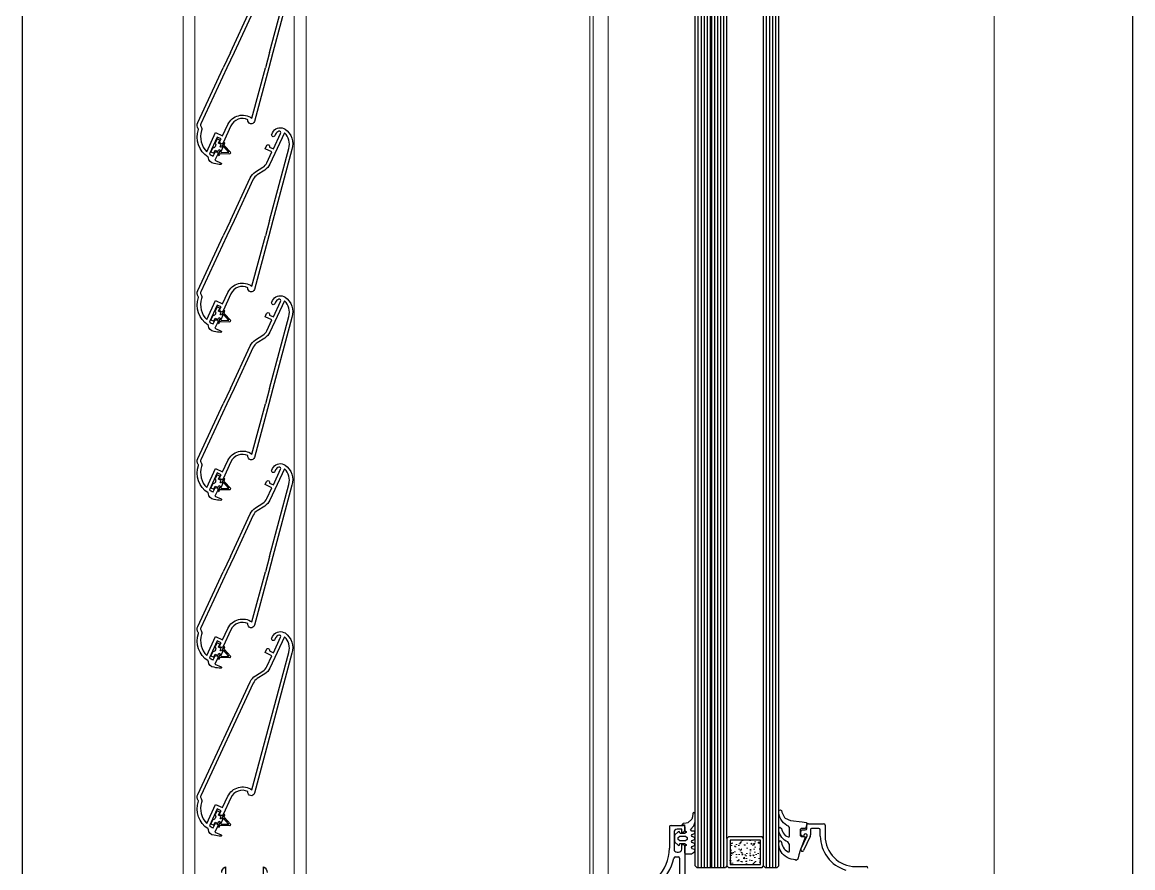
# Model space of a CAD drawing. Header units: millimetres. Extents: x 1251.1 to 1334.1, y 1577.6 to 1641.3.
# Drawn here: x 1284.4596 to 1284.7596, y 1598.2765 to 1598.5048 of the extents above; entities that cross this region are included whole.
import ezdxf

# ---------------------------------------------------------------- set-up
doc = ezdxf.new("R2010")
doc.units = ezdxf.units.MM
doc.linetypes.add('CONTINUA', pattern=[0])
for name, color, linetype in [('GUARNIZIONI', 252, 'Continuous'), ('MONTANTI sezioni - windows structure section', 2, 'Continuous'), ('MURATURA', 140, 'Continuous')]:
    doc.layers.add(name, color=color, linetype=linetype)
for name, color, linetype, lineweight in [('PROIEZIONI - projections', 145, 'Continuous', 13), ('PROIEZIONI finissime - fine lines', 251, 'Continuous', 9), ('SEZIONI medie - small section', 2, 'Continuous', 25), ('TRATTEGGIO - hatch', 252, 'Continuous', 20)]:
    doc.layers.add(name, color=color, linetype=linetype, lineweight=lineweight)
doc.layers.add('VETRATE sezioni - windows sections', color=7, linetype='Continuous', true_color=0x4d79ff)

# ---------------------------------------------------------------- blocks, each defined once
blk = doc.blocks.new('224063')
at = {"layer": 'MONTANTI sezioni - windows structure section', "linetype": 'Continuous'}
for p, q in [((-4.740037492056161, 5.950427482897801), (-4.31003749205616, 6.380427482897801)), ((-4.740037492056161, 3.320427482897804), (-4.740037492056161, 5.950427482897801)), ((-4.31003749205616, 6.380427482897801), (-4.090037492056161, 6.320427482897806)), ((-4.090037492056161, 6.320427482897806), (-3.89003749205616, 5.950427482897801)), ((-3.89003749205616, 5.950427482897801), (-3.79003749205616, 5.050427482897803)), ((-3.79003749205616, 5.050427482897803), (-3.660037492056161, 4.220427482897803)), ((-3.660037492056161, 4.220427482897803), (-2.29003749205616, 3.000427482897805)), ((-4.260037492056161, 2.070427482897806), (-4.740037492056161, 3.320427482897804)), ((-4.740037492056161, -0.09957251710219417), (-4.46003749205616, 0.3104274828978042)), ((-4.46003749205616, 0.3104274828978042), (-3.64003749205616, 0.3104274828978042)), ((-3.14003749205616, 0.8304274828978038), (-4.260037492056161, 2.070427482897806)), ((-3.64003749205616, 0.3104274828978042), (-3.14003749205616, 0.8304274828978038)), ((-2.29003749205616, 3.000427482897805), (-1.79003749205616, 2.900427482897804)), ((-1.79003749205616, 2.900427482897804), (-0.7400374920561612, 2.810427482897804)), ((-1.240037492056161, 0.5104274828978035), (-1.72003749205616, 0.1704274828978036)), ((-1.72003749205616, 0.1704274828978036), (-1.72003749205616, -0.1395725171021951)), ((-0.3400374920561609, 2.410427482897806), (-1.240037492056161, 2.410427482897806)), ((-1.240037492056161, 2.410427482897806), (-1.240037492056161, 0.5104274828978035)), ((-0.7400374920561612, 2.810427482897804), (-0.3400374920561609, 2.410427482897806)), ((0.3599625079438402, -0.08957251710219438), (0.5899625079438406, 0.2104274828978063)), ((0.5899625079438406, 0.2104274828978063), (0.8699625079438382, 0.1304274828978063)), ((0.8699625079438382, 0.1304274828978063), (1.909962507943839, -0.9095725171021947)), ((-4.54003749205616, -0.4295725171021942), (-4.740037492056161, -0.09957251710219417)), ((-4.740037492056161, -2.089572517102194), (-4.54003749205616, -1.739572517102195)), ((-4.54003749205616, -2.429572517102194), (-4.740037492056161, -2.089572517102194)), ((-3.740037492056161, -0.7395725171021947), (-4.54003749205616, -0.4295725171021942)), ((-4.54003749205616, -1.739572517102195), (-3.740037492056161, -1.429572517102194)), ((-3.740037492056161, -2.739572517102195), (-4.54003749205616, -2.429572517102194)), ((-4.54003749205616, -3.739572517102195), (-3.740037492056161, -3.429572517102194)), ((-3.54003749205616, -1.089572517102194), (-3.740037492056161, -0.7395725171021947)), ((-3.740037492056161, -1.429572517102194), (-3.54003749205616, -1.089572517102194)), ((-3.54003749205616, -3.089572517102194), (-3.740037492056161, -2.739572517102195)), ((-3.740037492056161, -3.429572517102194), (-3.54003749205616, -3.089572517102194)), ((-1.54003749205616, -1.289572517102194), (-2.04003749205616, -1.789572517102194)), ((-2.04003749205616, -1.789572517102194), (-2.04003749205616, -2.389572517102195)), ((-2.04003749205616, -2.389572517102195), (-1.54003749205616, -2.889572517102195)), ((-1.72003749205616, -0.1395725171021951), (-1.240037492056161, -0.4895725171021947)), ((0.3599625079438402, -1.289572517102194), (-1.54003749205616, -1.289572517102194)), ((-1.54003749205616, -2.889572517102195), (0.3599625079438402, -2.889572517102195)), ((-1.240037492056161, -0.4895725171021947), (0.0599625079438395, -0.4895725171021947)), ((0.0599625079438395, -0.4895725171021947), (0.3599625079438402, -0.189572517102194)), ((0.3599625079438402, -0.189572517102194), (0.3599625079438402, -0.08957251710219438)), ((0.8599625079438402, -1.789572517102194), (0.3599625079438402, -1.289572517102194)), ((0.3599625079438402, -2.889572517102195), (0.8599625079438402, -2.389572517102195)), ((0.8599625079438402, -2.389572517102195), (0.8599625079438402, -1.789572517102194)), ((1.909962507943839, -3.259572517102194), (0.8699625079438382, -4.299572517102195)), ((1.909962507943839, -0.9095725171021947), (2.05996250794384, -1.269572517102194)), ((2.05996250794384, -2.909572517102195), (1.909962507943839, -3.259572517102194)), ((2.05996250794384, -1.269572517102194), (2.05996250794384, -2.909572517102195)), ((-4.740037492056161, -4.089572517102194), (-4.54003749205616, -3.739572517102195)), ((-4.54003749205616, -4.429572517102194), (-4.740037492056161, -4.089572517102194)), ((-4.740037492056161, -6.089572517102194), (-4.54003749205616, -5.739572517102195)), ((-4.54003749205616, -6.429572517102194), (-4.740037492056161, -6.089572517102194)), ((-3.740037492056161, -4.739572517102195), (-4.54003749205616, -4.429572517102194)), ((-4.54003749205616, -5.739572517102195), (-3.740037492056161, -5.429572517102194)), ((-3.54003749205616, -7.089572517102194), (-4.54003749205616, -6.429572517102194)), ((-3.54003749205616, -5.089572517102194), (-3.740037492056161, -4.739572517102195)), ((-3.740037492056161, -5.429572517102194), (-3.54003749205616, -5.089572517102194)), ((-1.54003749205616, -7.089572517102194), (-3.54003749205616, -7.089572517102194)), ((-1.240037492056161, -3.689572517102194), (-1.72003749205616, -4.029572517102196)), ((-1.72003749205616, -4.029572517102196), (-1.72003749205616, -4.339572517102194)), ((-1.72003749205616, -4.339572517102194), (-1.240037492056161, -4.689572517102194)), ((-1.240037492056161, -6.789572517102194), (-1.54003749205616, -7.089572517102194)), ((0.0599625079438395, -3.689572517102194), (-1.240037492056161, -3.689572517102194)), ((-1.240037492056161, -4.689572517102194), (-1.240037492056161, -6.789572517102194)), ((0.2699625079438404, -3.779572517102196), (0.0599625079438395, -3.689572517102194)), ((0.4299625079438405, -4.279572517102196), (0.2699625079438404, -3.779572517102196)), ((0.6899625079438385, -4.389572517102195), (0.4299625079438405, -4.279572517102196)), ((0.8699625079438382, -4.299572517102195), (0.6899625079438385, -4.389572517102195))]:
    blk.add_line(p, q, dxfattribs=at)
blk = doc.blocks.new('224066D')
at = {"layer": 'MONTANTI sezioni - windows structure section', "linetype": 'Continuous'}
for p, q in [((-6.559999, 11.11), (-7.179999, 10.73)), ((-5.909999, 11.42), (-6.559999, 11.11)), ((-5.23, 11.66), (-5.909999, 11.42)), ((-4.52, 11.81), (-5.23, 11.66)), ((-3.98, 11.88), (-4.52, 11.81)), ((-3.57, 12.1), (-3.98, 11.88)), ((-3.08, 11.71), (-3.57, 12.1)), ((-2.71, 10.24), (-3.08, 11.71)), ((-9.19, 7.52), (-9.27, 6.92)), ((-9.04, 8.12), (-9.19, 7.52)), ((-8.84, 8.69), (-9.04, 8.12)), ((-8.57, 9.24), (-8.84, 8.69)), ((-8.25, 9.76), (-8.57, 9.24)), ((-8.3, 6.77), (-8.14, 7.29)), ((-7.739999000000001, 10.27), (-8.25, 9.76)), ((-8.14, 7.29), (-7.89, 7.79)), ((-7.89, 7.79), (-7.57, 8.25)), ((-7.179999, 10.73), (-7.739999000000001, 10.27)), ((-7.57, 8.25), (-7.19, 8.65)), ((-7.19, 8.65), (-6.75, 8.98)), ((-6.75, 8.98), (-6.25, 9.23)), ((-6.25, 9.23), (-5.95, 9.24)), ((-5.95, 9.24), (-5.79, 8.98)), ((-5.79, 8.98), (-5.79, 6.86)), ((-2.28, 8.79), (-2.71, 10.24)), ((-1.81, 7.36), (-2.28, 8.79)), ((-1.27, 5.95), (-1.81, 7.36)), ((-9.27, 6.92), (-9.3, 6.31)), ((-9.3, 6.31), (-9.04, 5.69)), ((-9.04, 5.69), (-8.61, 5.71)), ((-8.66, 4.07), (-8.94, 3.53)), ((-8.31, 4.58), (-8.66, 4.07)), ((-8.61, 5.71), (-8.39, 6.22)), ((-8.39, 6.22), (-8.3, 6.77)), ((-7.89, 5.03), (-8.31, 4.58)), ((-7.42, 5.42), (-7.89, 5.03)), ((-7.57, 3.5), (-7.19, 3.87)), ((-6.89, 5.74), (-7.42, 5.42)), ((-7.19, 3.87), (-6.76, 4.18)), ((-6.39, 5.94), (-6.89, 5.74)), ((-6.76, 4.18), (-6.26, 4.38)), ((-5.79, 6.86), (-6.39, 5.94)), ((-6.26, 4.38), (-5.95, 4.39)), ((-5.95, 4.39), (-5.79, 4.12)), ((-5.79, 4.12), (-5.79, 1.32)), ((-2.29, 3.96), (-1.99, 4.26)), ((-2.29, 1.97), (-2.29, 3.96)), ((-1.99, 4.26), (-0.94, 4.26)), ((-0.79, 4.8), (-1.27, 5.95)), ((-0.94, 4.26), (-0.69, 4.53)), ((-0.69, 4.53), (-0.79, 4.8)), ((-9.26, 2.34), (-9.3, 1.73)), ((-9.3, 1.73), (-9.08, 1.25)), ((-9.14, 2.94), (-9.26, 2.34)), ((-8.94, 3.53), (-9.14, 2.94)), ((-9.08, 1.25), (-8.95, 1.21)), ((-8.95, 1.21), (-8.43, 1.59)), ((-8.43, 1.59), (-8.33, 2.11)), ((-8.33, 2.11), (-8.15, 2.61)), ((-8.15, 2.61), (-7.89, 3.08)), ((-7.89, 3.08), (-7.57, 3.5)), ((-7.24, 0.25), (-7.77, -0.25)), ((-6.66, 0.68), (-7.24, 0.25)), ((-6.16, 0.88), (-6.66, 0.68)), ((-5.79, 1.32), (-6.16, 0.88)), ((-2.01, 1.67), (-2.29, 1.97)), ((-0.71, 1.67), (-2.01, 1.67)), ((-0.49, 1.45), (-0.71, 1.67)), ((-0.09, -0.04), (-0.49, 1.45)), ((-9.16, -2.77), (-9.3, -3.48)), ((-9.3, -3.48), (-9.3, -4.01)), ((-8.93, -2.08), (-9.16, -2.77)), ((-8.61, -1.42), (-8.93, -2.08)), ((-8.23, -0.81), (-8.61, -1.42)), ((-8.33, -3.69), (-7.49, -2.02)), ((-7.77, -0.25), (-8.23, -0.81)), ((-7.49, -2.02), (-7.21, -1.76)), ((-7.21, -1.76), (-5.5, -1.03)), ((-5.5, -1.03), (-1.62, -0.55)), ((-1.62, -0.55), (-0.39, -0.34)), ((-0.39, -0.34), (-0.09, -0.04)), ((-9.3, -4.01), (-9.16, -4.35)), ((-9.16, -4.35), (-8.8, -4.47)), ((-8.8, -4.47), (-8.47, -4.29)), ((-8.47, -4.29), (-8.33, -3.69))]:
    blk.add_line(p, q, dxfattribs=at)

msp = doc.modelspace()

# ---------------------------------------------------------------- hatches: boundary and pattern name
at = {"layer": 'TRATTEGGIO - hatch'}
h = msp.add_hatch(dxfattribs=at)
h.set_pattern_fill('AR-CONC', color=256, scale=1.649254859438699e-05, style=0)
h.set_pattern_definition([(49.99999999999999, (1284.476664586833, 1598.183907253704), (0.003004689506568905, -0.0002628761428004501), [0.0003141830507230721, -0.003456013557953794]), (355, (1284.476664586833, 1598.183907253704), (-0.0005812440200072118, 0.003151010967014794), [0.0002513464405784578, -0.002764810846363035]), (100.451, (1284.476914976706, 1598.183885347476), (0.002423456349306623, 0.002888120483564259), [0.0002670143617431254, -0.002937157979174378]), (46.18419999999998, (1284.476664586833, 1598.184745075172), (0.00447078425483327, -0.0006933851364516558), [0.0004712745760846081, -0.005184020336930689]), (96.63559999999998, (1284.477037151856, 1598.184687293528), (0.003915400873447657, 0.004080678004009851), [0.0004005215426146874, -0.004405736968761557]), (351.1840000000001, (1284.476664586833, 1598.184745075172), (0.003915406997917593, 0.004080670779787835), [0.0003770196608676866, -0.004147216269544553]), (21, (1284.477083497567, 1598.184535619805), (0.002500515773317203, -0.001686619033667888), [0.0003141830507230721, -0.003456013557953794]), (326.0000000000001, (1284.477083497567, 1598.184535619805), (0.001019272955755252, 0.003037728981773654), [0.0002513464405784577, -0.002764810846363034]), (71.4514, (1284.477291872672, 1598.184395068657), (0.00351978184486982, 0.001351116711873129), [0.0002670143617431254, -0.002937157979174378]), (37.49999999999999, (1284.476664586833, 1598.183907253704), (5.093893919916715e-05, 0.001394528087515758), [0, -0.00273129798761924, 0, -0.002806701919792778, 0, -0.002775283614720471]), (7.499999999999999, (1284.476664586833, 1598.183907253704), (0.001102026531011756, 0.001652232998401457), [0, -0.001600239005016181, 0, -0.002668461377474626, 0, -0.00105774960410101]), (327.5, (1284.475730415895, 1598.183907253704), (0.002236234479731479, -9.448158868396965e-05), [0, -0.001047276835743574, 0, -0.00326750372751995, 0, -0.004335726099978394]), (317.5, (1284.475311505161, 1598.183907253704), (0.002443027722255667, 0.0004193476389519898), [0, -0.001361459886466646, 0, -0.002169957603660685, 0, -0.003078993897086106])])
h.paths.add_polyline_path([(1284.650834089646, 1598.283998612902), (1284.650834089646, 1598.277401593465), (1284.659080363943, 1598.277401593465), (1284.659080363943, 1598.283998612902)])

# ---------------------------------------------------------------- linework, layer by layer
at = {"layer": 'GUARNIZIONI', "linetype": 'Continuous'}
for points in [[(1284.511146893835, 1598.470901859205), (1284.510629724813, 1598.469792786659), (1284.511377091074, 1598.469444284048), (1284.511760443946, 1598.470266386935), (1284.512507810207, 1598.469917884325), (1284.512769187166, 1598.47047840902), (1284.513142870296, 1598.470304157715), (1284.512532990727, 1598.468996266758), (1284.512831937231, 1598.468856865714), (1284.512972948225, 1598.469159264767, -0.3009658391327276), (1284.513361020897, 1598.469397076006), (1284.515700059912, 1598.469315394964, 0.6618855611956832), (1284.515892538919, 1598.469728167526), (1284.514326462313, 1598.471467471803, -0.3009658391327233), (1284.514259187986, 1598.471917614835), (1284.51440019898, 1598.472220013888), (1284.514101252476, 1598.472359414932), (1284.513491372907, 1598.471051523976), (1284.513117689776, 1598.471225775281), (1284.513379066735, 1598.471786299977), (1284.512631700474, 1598.472134802588), (1284.513015053346, 1598.472956905475), (1284.512267687085, 1598.473305408086), (1284.511750518064, 1598.472196335541, -0.577350269189633)], [(1284.513364234139, 1598.469727015828), (1284.515323268137, 1598.469658604854, 0.6618855611956839), (1284.515387427806, 1598.469796195708), (1284.514075779178, 1598.471252929088, 0.5373193820339509), (1284.513939760791, 1598.471232601004), (1284.513292375421, 1598.469844278598, 0.5373193822448653)], [(1284.511146893835, 1598.42554735057), (1284.510629724813, 1598.424438278025), (1284.511377091074, 1598.424089775414), (1284.511760443946, 1598.424911878301), (1284.512507810207, 1598.42456337569), (1284.512769187166, 1598.425123900386), (1284.513142870296, 1598.42494964908), (1284.512532990727, 1598.423641758124), (1284.512831937231, 1598.423502357079), (1284.512972948225, 1598.423804756132, -0.3009658391327276), (1284.513361020897, 1598.424042567372), (1284.515700059912, 1598.423960886329, 0.6618855611956832), (1284.515892538919, 1598.424373658891), (1284.514326462313, 1598.426112963169, -0.3009658391327233), (1284.514259187986, 1598.4265631062), (1284.51440019898, 1598.426865505254), (1284.514101252476, 1598.427004906298), (1284.513491372907, 1598.425697015341), (1284.513117689776, 1598.425871266647), (1284.513379066735, 1598.426431791342), (1284.512631700474, 1598.426780293953), (1284.513015053346, 1598.42760239684), (1284.512267687085, 1598.427950899451), (1284.511750518064, 1598.426841826906, -0.577350269189633)], [(1284.513364234139, 1598.424372507193), (1284.515323268137, 1598.424304096219, 0.6618855611956839), (1284.515387427806, 1598.424441687073), (1284.514075779178, 1598.425898420454, 0.5373193820339509), (1284.513939760791, 1598.42587809237), (1284.513292375421, 1598.424489769963, 0.5373193822448653)], [(1284.511146893835, 1598.380192841936), (1284.510629724813, 1598.37908376939), (1284.511377091074, 1598.378735266779), (1284.511760443946, 1598.379557369667), (1284.512507810207, 1598.379208867055), (1284.512769187166, 1598.379769391751), (1284.513142870296, 1598.379595140446), (1284.512532990727, 1598.378287249489), (1284.512831937231, 1598.378147848445), (1284.512972948225, 1598.378450247498, -0.3009658391327276), (1284.513361020897, 1598.378688058737), (1284.515700059912, 1598.378606377694, 0.6618855611956832), (1284.515892538919, 1598.379019150257), (1284.514326462313, 1598.380758454534, -0.3009658391327233), (1284.514259187986, 1598.381208597566), (1284.51440019898, 1598.381510996619), (1284.514101252476, 1598.381650397663), (1284.513491372907, 1598.380342506707), (1284.513117689776, 1598.380516758012), (1284.513379066735, 1598.381077282708), (1284.512631700474, 1598.381425785319), (1284.513015053346, 1598.382247888206), (1284.512267687085, 1598.382596390817), (1284.511750518064, 1598.381487318271, -0.577350269189633)], [(1284.513364234139, 1598.379017998559), (1284.515323268137, 1598.378949587585, 0.6618855611956839), (1284.515387427806, 1598.379087178439), (1284.514075779178, 1598.380543911819, 0.5373193820339509), (1284.513939760791, 1598.380523583735), (1284.513292375421, 1598.379135261329, 0.5373193822448653)], [(1284.511146893835, 1598.334838333301), (1284.510629724813, 1598.333729260756), (1284.511377091074, 1598.333380758145), (1284.511760443946, 1598.334202861032), (1284.512507810207, 1598.333854358421), (1284.512769187166, 1598.334414883117), (1284.513142870296, 1598.334240631811), (1284.512532990727, 1598.332932740854), (1284.512831937231, 1598.33279333981), (1284.512972948225, 1598.333095738863, -0.3009658391327276), (1284.513361020897, 1598.333333550102), (1284.515700059912, 1598.33325186906, 0.6618855611956832), (1284.515892538919, 1598.333664641622), (1284.514326462313, 1598.3354039459, -0.3009658391327233), (1284.514259187986, 1598.335854088931), (1284.51440019898, 1598.336156487984), (1284.514101252476, 1598.336295889029), (1284.513491372907, 1598.334987998072), (1284.513117689776, 1598.335162249377), (1284.513379066735, 1598.335722774073), (1284.512631700474, 1598.336071276684), (1284.513015053346, 1598.336893379571), (1284.512267687085, 1598.337241882182), (1284.511750518064, 1598.336132809637, -0.577350269189633)], [(1284.513364234139, 1598.333663489924), (1284.515323268137, 1598.33359507895, 0.6618855611956839), (1284.515387427806, 1598.333732669804), (1284.514075779178, 1598.335189403185, 0.5373193820339509), (1284.513939760791, 1598.335169075101), (1284.513292375421, 1598.333780752694, 0.5373193822448653)], [(1284.511146893835, 1598.289483824666), (1284.510629724813, 1598.288374752121), (1284.511377091074, 1598.28802624951), (1284.511760443946, 1598.288848352397), (1284.512507810207, 1598.288499849786), (1284.512769187166, 1598.289060374482), (1284.513142870296, 1598.288886123177), (1284.512532990727, 1598.28757823222), (1284.512831937231, 1598.287438831176), (1284.512972948225, 1598.287741230229, -0.3009658391327276), (1284.513361020897, 1598.287979041468), (1284.515700059912, 1598.287897360425, 0.6618855611956832), (1284.515892538919, 1598.288310132988), (1284.514326462313, 1598.290049437265, -0.3009658391327233), (1284.514259187986, 1598.290499580297), (1284.51440019898, 1598.29080197935), (1284.514101252476, 1598.290941380394), (1284.513491372907, 1598.289633489438), (1284.513117689776, 1598.289807740743), (1284.513379066735, 1598.290368265439), (1284.512631700474, 1598.29071676805), (1284.513015053346, 1598.291538870937), (1284.512267687085, 1598.291887373548), (1284.511750518064, 1598.290778301002, -0.577350269189633)], [(1284.513364234139, 1598.288308981289), (1284.515323268137, 1598.288240570315, 0.6618855611956839), (1284.515387427806, 1598.288378161169), (1284.514075779178, 1598.28983489455, 0.5373193820339509), (1284.513939760791, 1598.289814566466), (1284.513292375421, 1598.28842624406, 0.5373193822448653)]]:
    msp.add_lwpolyline(points, format="xyb", close=True, dxfattribs=at)
at = {"layer": 'MONTANTI sezioni - windows structure section'}
for p, q in [((1284.634483473847, 1598.287544500781), (1284.634483473847, 1598.281772058446)), ((1284.634895787562, 1598.287956814496), (1284.638194297281, 1598.287956814496)), ((1284.635720440159, 1598.286060181477), (1284.635720440159, 1598.281524730613)), ((1284.637781983566, 1598.286884808907), (1284.636545042421, 1598.286884808907)), ((1284.637781983566, 1598.286060181477), (1284.637781983566, 1598.286884808907)), ((1284.638194297281, 1598.286060181477), (1284.637781983566, 1598.286060181477)), ((1284.638485866293, 1598.286351750489), (1284.638194297281, 1598.286060181477)), ((1284.638606610995, 1598.287544500781), (1284.638606610995, 1598.286643319501)), ((1284.669942509952, 1598.285488311359), (1284.669942509952, 1598.286312938789)), ((1284.670354823667, 1598.286725252504), (1284.671179451096, 1598.286725252504)), ((1284.671591764811, 1598.287137566218), (1284.671591739644, 1598.287962181064)), ((1284.672003851367, 1598.288374507363), (1284.676127190507, 1598.288374507363)), ((1284.672581302628, 1598.286725252504), (1284.672581327796, 1598.285438709896)), ((1284.674807806757, 1598.287137566218), (1284.672993616343, 1598.287137566218)), ((1284.675220095304, 1598.285076022812), (1284.675220120472, 1598.286725252504)), ((1284.676539504222, 1598.287962193648), (1284.676539504222, 1598.285076022812)), ((1284.669981139195, 1598.281539421046), (1284.671633036449, 1598.285082024813)), ((1284.670985222747, 1598.285535622741), (1284.670646367511, 1598.285196767514)), ((1284.672465440058, 1598.284915931638), (1284.670728508138, 1598.281190927375)), ((1284.636545067589, 1598.280700103183), (1284.636957356136, 1598.280700103183)), ((1284.637781983566, 1598.282761671758), (1284.638194297281, 1598.282761671758)), ((1284.637781983566, 1598.281524730613), (1284.637781983566, 1598.282761671758)), ((1284.638606610995, 1598.282349358043), (1284.638606610995, 1598.269815011043)), ((1284.636087707388, 1598.279463162039), (1284.636792653365, 1598.279463162039)), ((1284.637204973372, 1598.279050848324), (1284.637204834959, 1598.268413184678)), ((1284.684785778519, 1598.276829748515), (1284.687671974523, 1598.276829742223))]:
    msp.add_line(p, q, dxfattribs=at)
for points in [[(1284.650421775931, 1598.276576966035), (1284.659492677658, 1598.276576966035), (1284.659904991373, 1598.27698927975), (1284.659904991373, 1598.284410926617), (1284.659492677658, 1598.284823240332), (1284.650421775931, 1598.284823240332), (1284.650009462216, 1598.284410926617), (1284.650009462216, 1598.27698927975)], [(1284.650834089646, 1598.277401593465), (1284.659080363943, 1598.277401593465), (1284.659080363943, 1598.283998612902), (1284.650834089646, 1598.283998612902)]]:
    msp.add_lwpolyline(points, close=True, dxfattribs=at)
for centre, radius, start, end in [((1284.634895787562, 1598.287544551117), 0.000412313714859909, 90, 180), ((1284.636545067589, 1598.286060181477), 0.0008246274297198181, 90, 180), ((1284.638194297281, 1598.287544551117), 0.000412313714859909, 359.9999923697634, 90), ((1284.638194297281, 1598.286643319501), 0.000412334165620166, 314.9990539602613, 359.9999923697634), ((1284.670354823667, 1598.286312938789), 0.0004123137643375548, 89.99999236976338, 180), ((1284.671179451096, 1598.287137566218), 0.0004123137643375548, 270, 0), ((1284.672004053358, 1598.287962193648), 0.0004123137643375548, 89.99999236976338, 180), ((1284.672993616343, 1598.286725252504), 0.000412313714859909, 89.99999236976338, 180), ((1284.674807806757, 1598.286725252504), 0.000412313714859909, 0, 89.99999236976338), ((1284.676127190507, 1598.287962193648), 0.0004123137643375548, 0, 89.99999236976338), ((1284.670354823667, 1598.285488311359), 0.0004123137643375548, 180, 314.9999999995406), ((1284.67126914141, 1598.285251704086), 0.0004015145589657843, 335.0008544898728, 134.9999999995406), ((1284.671344386651, 1598.285438684728), 0.001236941243535019, 335.0005340603716, 0), ((1284.684785778519, 1598.285076022812), 0.009565680073146704, 180, 253.774993900268), ((1284.684785778519, 1598.285076022812), 0.008246275872236572, 180, 270), ((1284.623351003546, 1598.281772058446), 0.01113247030121754, 270, 0), ((1284.636545067589, 1598.281524730613), 0.0008246274297198181, 180, 270), ((1284.636957356136, 1598.281524730613), 0.0008246274297198181, 270, 0), ((1284.638194297281, 1598.282349358043), 0.000412313714859909, 359.9999923697634, 90), ((1284.670354823667, 1598.28136517421), 0.0004123137643375548, 155.0006408702028, 335.0006561300714), ((1284.623351003546, 1598.281772058446), 0.01261679983139243, 270, 347.9446716296807), ((1284.636092778262, 1598.279050848324), 0.000412313714859909, 90, 167.9443969702654), ((1284.636792653365, 1598.279050848324), 0.0004123200067671978, 0, 90), ((1284.687671974523, 1598.276417428508), 0.0004123137643375548, 0, 89.99999236976338)]:
    msp.add_arc(centre, radius, start, end, dxfattribs=at)
at = {"layer": 'MURATURA', "linetype": 'ByBlock'}
for p, q in [((1284.759637525697, 1597.221841434006), (1284.759637525697, 1604.121841434006)), ((1284.459637525696, 1600.521841434006), (1284.459637525696, 1597.521841434006)), ((1284.759637525697, 1597.521841434006), (1284.759637525697, 1600.521841434006))]:
    msp.add_line(p, q, dxfattribs=at)
at = {"layer": 'PROIEZIONI - projections'}
msp.add_line((1284.722146856489, 1599.501225760035), (1284.722146856489, 1598.212013790275), dxfattribs=at)
at = {"layer": 'PROIEZIONI finissime - fine lines'}
for p, q in [((1284.613826556732, 1599.453078072003), (1284.613826556732, 1598.212013790275)), ((1284.613001929303, 1599.448954934855), (1284.613001929303, 1598.212013790275)), ((1284.617949693881, 1599.448954934855), (1284.617949693881, 1598.212569334612)), ((1284.536311578339, 1599.441945601702), (1284.536311578339, 1598.262728377203)), ((1284.503079092921, 1599.398240347927), (1284.503079092921, 1598.262728157881)), ((1284.506295139897, 1599.398776355756), (1284.506295139897, 1598.262398526231)), ((1284.533095531363, 1599.398776355756), (1284.533095531363, 1598.258316691567))]:
    msp.add_line(p, q, dxfattribs=at)
at = {"layer": 'SEZIONI medie - small section'}
for p, q in [((1284.515870960287, 1598.4966422116), (1284.513948309859, 1598.492519074451)), ((1284.516871823555, 1598.4966422116), (1284.514949173126, 1598.492519074451)), ((1284.526422694702, 1598.4966422116), (1284.525317903433, 1598.492519074451)), ((1284.527361783551, 1598.4966422116), (1284.526256992282, 1598.492519074451)), ((1284.514087869108, 1598.471771430637), (1284.514221513806, 1598.471771430637)), ((1284.514087869108, 1598.471771430637), (1284.514221513806, 1598.471771430637)), ((1284.515870960287, 1598.451287702965), (1284.513948309859, 1598.447164565817)), ((1284.516871823555, 1598.451287702965), (1284.514949173126, 1598.447164565817)), ((1284.526422694702, 1598.451287702965), (1284.525317903433, 1598.447164565817)), ((1284.527361783551, 1598.451287702965), (1284.526256992282, 1598.447164565817)), ((1284.514087869108, 1598.426416922002), (1284.514221513806, 1598.426416922002)), ((1284.514087869108, 1598.426416922002), (1284.514221513806, 1598.426416922002)), ((1284.515870960287, 1598.405933194331), (1284.513948309859, 1598.401810057182)), ((1284.516871823555, 1598.405933194331), (1284.514949173126, 1598.401810057182)), ((1284.526422694702, 1598.405933194331), (1284.525317903433, 1598.401810057182)), ((1284.527361783551, 1598.405933194331), (1284.526256992282, 1598.401810057182)), ((1284.514087869108, 1598.381062413368), (1284.514221513806, 1598.381062413368)), ((1284.514087869108, 1598.381062413368), (1284.514221513806, 1598.381062413368)), ((1284.515870960287, 1598.360578685696), (1284.513948309859, 1598.356455548548)), ((1284.516871823555, 1598.360578685696), (1284.514949173126, 1598.356455548548)), ((1284.526422694702, 1598.360578685696), (1284.525317903433, 1598.356455548548)), ((1284.527361783551, 1598.360578685696), (1284.526256992282, 1598.356455548548)), ((1284.514087869108, 1598.335707904733), (1284.514221513806, 1598.335707904733)), ((1284.514087869108, 1598.335707904733), (1284.514221513806, 1598.335707904733))]:
    msp.add_line(p, q, dxfattribs=at)
at = {"layer": 'SEZIONI medie - small section', "linetype": 'CONTINUA'}
for points in [[(1284.515870960287, 1598.4966422116), (1284.521239641053, 1598.508155384657, -0.1444056863289201), (1284.522659992208, 1598.509764526996), (1284.524658750687, 1598.511019895358, 0.1444056863289167), (1284.525739452652, 1598.51224424279), (1284.527098612834, 1598.515158971208), (1284.525230197182, 1598.516030227735), (1284.525613550054, 1598.516852330622, -1), (1284.526435652941, 1598.51646897775), (1284.527481965706, 1598.515981074095), (1284.529431638189, 1598.520162160227, 0.6482315195102419), (1284.528938712226, 1598.52073110603, 0.2134217652835182), (1284.528073615212, 1598.519981599177), (1284.527864513646, 1598.51953317942, -1), (1284.527042410759, 1598.519916532292), (1284.527251512325, 1598.520364952049, -0.4142135623730951), (1284.530319945166, 1598.521481770269), (1284.530649437435, 1598.521328125501, -0.3233211864093498), (1284.53250591722, 1598.515840379812), (1284.527361783551, 1598.4966422116)], [(1284.526422694702, 1598.4966422116), (1284.53163435035, 1598.516092375272, 0.2922294211221058), (1284.530492854868, 1598.520291588537), (1284.526561555539, 1598.511860889918, -0.1444056863289138), (1284.525141204385, 1598.510251747579), (1284.523142445905, 1598.508996379217, 0.1444056863289175), (1284.522061743941, 1598.507772031785), (1284.516871823555, 1598.4966422116)], [(1284.526256992282, 1598.492519074451), (1284.522378701171, 1598.478045094981, -0.9958390490545712), (1284.520624410189, 1598.478507324636, 0.4154932538441602), (1284.516008066676, 1598.476838519483), (1284.513882200749, 1598.472279585291, -1.000000000000155), (1284.513060097862, 1598.472662938163), (1284.513373750212, 1598.473335567798), (1284.512327437446, 1598.473823471453), (1284.510203913384, 1598.469269559404, 0.05175002536927654), (1284.511214059254, 1598.468704095591), (1284.511631237157, 1598.469598736493, -0.9999999999999999), (1284.512453340044, 1598.469215383621), (1284.511686634301, 1598.467571177847), (1284.513344616895, 1598.466798047866, -0.8122646582120042), (1284.513259440118, 1598.466434079754, -0.06152453448091766), (1284.511459320932, 1598.466699392944, -0.3716562988314013), (1284.50994620623, 1598.46823279358, 0.2338052329903534), (1284.509835984091, 1598.468422463334, -0.3369724069887833), (1284.507237956985, 1598.475867689283, 0.2369591639943581), (1284.50720455253, 1598.476087179333, -0.2694241451046984), (1284.507055584788, 1598.477737577836), (1284.513948309859, 1598.492519074451)], [(1284.514949173126, 1598.492519074451), (1284.507877687676, 1598.477354224964, 0.2694241451047089), (1284.507944723159, 1598.476611545638, -0.2369591639942834), (1284.508100610618, 1598.475587258735, 0.2831546144416031), (1284.5094842917, 1598.469872683927), (1284.511888687432, 1598.475028927212), (1284.513757103084, 1598.474157670685), (1284.515185963789, 1598.477221872355, -0.4684286241493886), (1284.521678702531, 1598.478937391786), (1284.525317903433, 1598.492519074451)], [(1284.515870960287, 1598.451287702965), (1284.521239641053, 1598.462800876022, -0.1444056863289201), (1284.522659992208, 1598.464410018361), (1284.524658750687, 1598.465665386724, 0.1444056863289167), (1284.525739452652, 1598.466889734156), (1284.527098612834, 1598.469804462573), (1284.525230197182, 1598.470675719101), (1284.525613550054, 1598.471497821988, -1), (1284.526435652941, 1598.471114469116), (1284.527481965706, 1598.47062656546), (1284.529431638189, 1598.474807651592, 0.6482315195102419), (1284.528938712226, 1598.475376597395, 0.2134217652835182), (1284.528073615212, 1598.474627090542), (1284.527864513646, 1598.474178670786, -1), (1284.527042410759, 1598.474562023658), (1284.527251512325, 1598.475010443414, -0.4142135623730951), (1284.530319945166, 1598.476127261634), (1284.530649437435, 1598.475973616866, -0.3233211864093498), (1284.53250591722, 1598.470485871177), (1284.527361783551, 1598.451287702965)], [(1284.526422694702, 1598.451287702965), (1284.53163435035, 1598.470737866638, 0.2922294211221058), (1284.530492854868, 1598.474937079902), (1284.526561555539, 1598.466506381284, -0.1444056863289138), (1284.525141204385, 1598.464897238945), (1284.523142445905, 1598.463641870582, 0.1444056863289175), (1284.522061743941, 1598.46241752315), (1284.516871823555, 1598.451287702965)], [(1284.526256992282, 1598.447164565817), (1284.522378701171, 1598.432690586346, -0.9958390490545712), (1284.520624410189, 1598.433152816002, 0.4154932538441602), (1284.516008066676, 1598.431484010848), (1284.513882200749, 1598.426925076656, -1.000000000000155), (1284.513060097862, 1598.427308429528), (1284.513373750212, 1598.427981059163), (1284.512327437446, 1598.428468962818), (1284.510203913384, 1598.423915050769, 0.05175002536927654), (1284.511214059254, 1598.423349586957), (1284.511631237157, 1598.424244227858, -0.9999999999999999), (1284.512453340044, 1598.423860874986), (1284.511686634301, 1598.422216669212), (1284.513344616895, 1598.421443539231, -0.8122646582120042), (1284.513259440118, 1598.421079571119, -0.06152453448091766), (1284.511459320932, 1598.42134488431, -0.3716562988314013), (1284.50994620623, 1598.422878284946, 0.2338052329903534), (1284.509835984091, 1598.423067954699, -0.3369724069887833), (1284.507237956985, 1598.430513180648, 0.2369591639943581), (1284.50720455253, 1598.430732670699, -0.2694241451046984), (1284.507055584788, 1598.432383069201), (1284.513948309859, 1598.447164565817)], [(1284.514949173126, 1598.447164565817), (1284.507877687676, 1598.431999716329, 0.2694241451047089), (1284.507944723159, 1598.431257037003, -0.2369591639942834), (1284.508100610618, 1598.430232750101, 0.2831546144416031), (1284.5094842917, 1598.424518175292), (1284.511888687432, 1598.429674418578), (1284.513757103084, 1598.42880316205), (1284.515185963789, 1598.43186736372, -0.4684286241493886), (1284.521678702531, 1598.433582883151), (1284.525317903433, 1598.447164565817)], [(1284.515870960287, 1598.405933194331), (1284.521239641053, 1598.417446367388, -0.1444056863289201), (1284.522659992208, 1598.419055509727), (1284.524658750687, 1598.420310878089, 0.1444056863289167), (1284.525739452652, 1598.421535225521), (1284.527098612834, 1598.424449953939), (1284.525230197182, 1598.425321210466), (1284.525613550054, 1598.426143313353, -1), (1284.526435652941, 1598.425759960481), (1284.527481965706, 1598.425272056826), (1284.529431638189, 1598.429453142958, 0.6482315195102419), (1284.528938712226, 1598.430022088761, 0.2134217652835182), (1284.528073615212, 1598.429272581908), (1284.527864513646, 1598.428824162151, -1), (1284.527042410759, 1598.429207515023), (1284.527251512325, 1598.42965593478, -0.4142135623730951), (1284.530319945166, 1598.430772753), (1284.530649437435, 1598.430619108231, -0.3233211864093498), (1284.53250591722, 1598.425131362543), (1284.527361783551, 1598.405933194331)], [(1284.526422694702, 1598.405933194331), (1284.53163435035, 1598.425383358003, 0.2922294211221058), (1284.530492854868, 1598.429582571268), (1284.526561555539, 1598.421151872649, -0.1444056863289138), (1284.525141204385, 1598.41954273031), (1284.523142445905, 1598.418287361947, 0.1444056863289175), (1284.522061743941, 1598.417063014516), (1284.516871823555, 1598.405933194331)], [(1284.526256992282, 1598.401810057182), (1284.522378701171, 1598.387336077712, -0.9958390490545712), (1284.520624410189, 1598.387798307368, 0.4154932538441602), (1284.516008066676, 1598.386129502213), (1284.513882200749, 1598.381570568022, -1.000000000000155), (1284.513060097862, 1598.381953920894), (1284.513373750212, 1598.382626550529), (1284.512327437446, 1598.383114454184), (1284.510203913384, 1598.378560542135, 0.05175002536927654), (1284.511214059254, 1598.377995078322), (1284.511631237157, 1598.378889719224, -0.9999999999999999), (1284.512453340044, 1598.378506366352), (1284.511686634301, 1598.376862160578), (1284.513344616895, 1598.376089030597, -0.8122646582120042), (1284.513259440118, 1598.375725062485, -0.06152453448091766), (1284.511459320932, 1598.375990375675, -0.3716562988314013), (1284.50994620623, 1598.377523776311, 0.2338052329903534), (1284.509835984091, 1598.377713446065, -0.3369724069887833), (1284.507237956985, 1598.385158672014, 0.2369591639943581), (1284.50720455253, 1598.385378162064, -0.2694241451046984), (1284.507055584788, 1598.387028560566), (1284.513948309859, 1598.401810057182)], [(1284.514949173126, 1598.401810057182), (1284.507877687676, 1598.386645207695, 0.2694241451047089), (1284.507944723159, 1598.385902528369, -0.2369591639942834), (1284.508100610618, 1598.384878241466, 0.2831546144416031), (1284.5094842917, 1598.379163666658), (1284.511888687432, 1598.384319909943), (1284.513757103084, 1598.383448653416), (1284.515185963789, 1598.386512855086, -0.4684286241493886), (1284.521678702531, 1598.388228374516), (1284.525317903433, 1598.401810057182)], [(1284.515870960287, 1598.360578685696), (1284.521239641053, 1598.372091858753, -0.1444056863289201), (1284.522659992208, 1598.373701001092), (1284.524658750687, 1598.374956369455, 0.1444056863289167), (1284.525739452652, 1598.376180716887), (1284.527098612834, 1598.379095445304), (1284.525230197182, 1598.379966701832), (1284.525613550054, 1598.380788804719, -1), (1284.526435652941, 1598.380405451847), (1284.527481965706, 1598.379917548192), (1284.529431638189, 1598.384098634323, 0.6482315195102419), (1284.528938712226, 1598.384667580126, 0.2134217652835182), (1284.528073615212, 1598.383918073273), (1284.527864513646, 1598.383469653516, -1), (1284.527042410759, 1598.383853006389), (1284.527251512325, 1598.384301426145, -0.4142135623730951), (1284.530319945166, 1598.385418244365), (1284.530649437435, 1598.385264599597, -0.3233211864093498), (1284.53250591722, 1598.379776853908), (1284.527361783551, 1598.360578685696)], [(1284.526422694702, 1598.360578685696), (1284.53163435035, 1598.380028849369, 0.2922294211221058), (1284.530492854868, 1598.384228062633), (1284.526561555539, 1598.375797364014, -0.1444056863289138), (1284.525141204385, 1598.374188221676), (1284.523142445905, 1598.372932853313, 0.1444056863289175), (1284.522061743941, 1598.371708505881), (1284.516871823555, 1598.360578685696)], [(1284.526256992282, 1598.356455548548), (1284.522378701171, 1598.341981569077, -0.9958390490545712), (1284.520624410189, 1598.342443798733, 0.4154932538441602), (1284.516008066676, 1598.340774993579), (1284.513882200749, 1598.336216059387, -1.000000000000155), (1284.513060097862, 1598.336599412259), (1284.513373750212, 1598.337272041894), (1284.512327437446, 1598.337759945549), (1284.510203913384, 1598.3332060335, 0.05175002536927654), (1284.511214059254, 1598.332640569688), (1284.511631237157, 1598.333535210589, -0.9999999999999999), (1284.512453340044, 1598.333151857717), (1284.511686634301, 1598.331507651943), (1284.513344616895, 1598.330734521962, -0.8122646582120042), (1284.513259440118, 1598.330370553851, -0.06152453448091766), (1284.511459320932, 1598.33063586704, -0.3716562988314013), (1284.50994620623, 1598.332169267677, 0.2338052329903534), (1284.509835984091, 1598.33235893743, -0.3369724069887833), (1284.507237956985, 1598.339804163379, 0.2369591639943581), (1284.50720455253, 1598.34002365343, -0.2694241451046984), (1284.507055584788, 1598.341674051932), (1284.513948309859, 1598.356455548548)], [(1284.514949173126, 1598.356455548548), (1284.507877687676, 1598.34129069906, 0.2694241451047089), (1284.507944723159, 1598.340548019734, -0.2369591639942834), (1284.508100610618, 1598.339523732832, 0.2831546144416031), (1284.5094842917, 1598.333809158023), (1284.511888687432, 1598.338965401308), (1284.513757103084, 1598.338094144781), (1284.515185963789, 1598.341158346451, -0.4684286241493886), (1284.521678702531, 1598.342873865882), (1284.525317903433, 1598.356455548548)], [(1284.513524679156, 1598.275235476462, -0.298216626698608), (1284.514514232072, 1598.276747043508), (1284.514514232072, 1598.248544785412, 0.414213562373095)], [(1284.524822074943, 1598.248544785412), (1284.524822074943, 1598.276747043508, -0.2982166266985835), (1284.525811627859, 1598.275235476462)]]:
    msp.add_lwpolyline(points, format="xyb", dxfattribs=at)
for points in [[(1284.527251512325, 1598.338946917511, -0.4142135623731011), (1284.530319945166, 1598.340063735731), (1284.530649437435, 1598.339910090962, -0.3233211864093498), (1284.53250591722, 1598.334422345273), (1284.522378701171, 1598.296627060442, -0.9958390490545712), (1284.520624410189, 1598.297089290098, 0.4154932538441602), (1284.516008066676, 1598.295420484944), (1284.513882200749, 1598.290861550752, -1.000000000000155), (1284.513060097862, 1598.291244903625), (1284.513373750212, 1598.291917533259), (1284.512327437446, 1598.292405436915), (1284.510203913384, 1598.287851524866, 0.05175002536927654), (1284.511214059254, 1598.287286061053), (1284.511631237157, 1598.288180701955, -0.9999999999999999), (1284.512453340044, 1598.287797349083), (1284.511686634301, 1598.286153143309), (1284.513344616895, 1598.285380013328, -0.8122646582120042), (1284.513259440118, 1598.285016045216, -0.06152453448091766), (1284.511459320932, 1598.285281358406, -0.3716562988314013), (1284.50994620623, 1598.286814759042, 0.2338052329903534), (1284.509835984091, 1598.287004428796, -0.3369724069887833), (1284.507237956985, 1598.294449654745, 0.2369591639943581), (1284.50720455253, 1598.294669144795, -0.2694241451046984), (1284.507055584788, 1598.296319543298), (1284.521239641053, 1598.326737350118, -0.1444056863289201), (1284.522659992208, 1598.328346492458), (1284.524658750687, 1598.32960186082, 0.1444056863289167), (1284.525739452652, 1598.330826208252), (1284.527098612834, 1598.33374093667), (1284.525230197182, 1598.334612193197), (1284.525613550054, 1598.335434296084, -1), (1284.526435652941, 1598.335050943212), (1284.527481965706, 1598.334563039557), (1284.529431638189, 1598.338744125689, 0.6482315195102419), (1284.528938712226, 1598.339313071492, 0.2134217652835182), (1284.528073615212, 1598.338563564638), (1284.527864513646, 1598.338115144882, -1), (1284.527042410759, 1598.338498497754)], [(1284.53163435035, 1598.334674340734, 0.2922294211221113), (1284.530492854868, 1598.338873553999), (1284.526561555539, 1598.33044285538, -0.1444056863289138), (1284.525141204385, 1598.328833713041), (1284.523142445905, 1598.327578344678, 0.1444056863289175), (1284.522061743941, 1598.326353997247), (1284.507877687676, 1598.295936190426, 0.2694241451047089), (1284.507944723159, 1598.2951935111, -0.2369591639942834), (1284.508100610618, 1598.294169224197, 0.2831546144416031), (1284.5094842917, 1598.288454649389), (1284.511888687432, 1598.293610892674), (1284.513757103084, 1598.292739636147), (1284.515185963789, 1598.295803837816, -0.4684286241493886), (1284.521678702531, 1598.297519357247)]]:
    msp.add_lwpolyline(points, format="xyb", close=True, dxfattribs=at)
at = {"layer": 'VETRATE sezioni - windows sections', "linetype": 'Continuous'}
for p, q in [((1284.641451600795, 1598.27698927975), (1284.641451600796, 1599.406285865909)), ((1284.642274456925, 1598.276576966035), (1284.642274456925, 1599.406694643622)), ((1284.643099084355, 1598.276576966035), (1284.643099084355, 1599.406694643622)), ((1284.643923711785, 1598.276576966035), (1284.643923711785, 1599.406694643622)), ((1284.644748339215, 1598.276576966035), (1284.644748339215, 1599.406694643622)), ((1284.645572966645, 1598.276576966035), (1284.645572966645, 1599.406694643622)), ((1284.645729645856, 1598.276576966035), (1284.645729645856, 1599.406694643622)), ((1284.645886325068, 1598.276576966035), (1284.645886325068, 1599.406694643622)), ((1284.646710952497, 1598.276576966035), (1284.646710952497, 1599.406694643622)), ((1284.647535579927, 1598.276576966035), (1284.647535579927, 1599.406694643622)), ((1284.648360207357, 1598.276576966035), (1284.648360207357, 1599.406694643622)), ((1284.649184834787, 1598.276576966035), (1284.649184834787, 1599.406694643622)), ((1284.650009462216, 1598.284410926617), (1284.650009462216, 1599.406285865909)), ((1284.659904991373, 1598.284410926617), (1284.659904991373, 1599.406285865909)), ((1284.660729618803, 1598.276576966035), (1284.660729618803, 1599.406698179624)), ((1284.661554246233, 1598.276576966035), (1284.661554246233, 1599.406698179624)), ((1284.662378873662, 1598.276576966035), (1284.662378873662, 1599.406698179624)), ((1284.663203501092, 1598.276576966035), (1284.663203501092, 1599.406698179624)), ((1284.664028128521, 1598.276989279749), (1284.664028128522, 1599.406285865909)), ((1284.641451600795, 1598.27698927975), (1284.64186391451, 1598.276576966035)), ((1284.64186391451, 1598.276576966035), (1284.649597148501, 1598.276576966035)), ((1284.650009462216, 1598.27698927975), (1284.649597148501, 1598.276576966035)), ((1284.659904991373, 1598.27698927975), (1284.660317305088, 1598.276576966035)), ((1284.660317305088, 1598.276576966035), (1284.663615814807, 1598.276576966035)), ((1284.664028128522, 1598.27698927975), (1284.663615814807, 1598.276576966035))]:
    msp.add_line(p, q, dxfattribs=at)

# ---------------------------------------------------------------- block references
at = {"xscale": -0.0008246274297001316, "yscale": 0.0008246274297001316, "zscale": 0.0008246274297196305}
msp.add_blockref('224063', (1284.637542835861, 1598.286134045431), dxfattribs=at)
at = {"layer": 'MONTANTI sezioni - windows structure section', "xscale": -0.0008246274297001316, "yscale": 0.0008246274297001316, "zscale": 0.0008246274297196305, "rotation": 180}
msp.add_blockref('224066D', (1284.671694748265, 1598.28844450572), dxfattribs=at)

doc.saveas('drawing.dxf')
